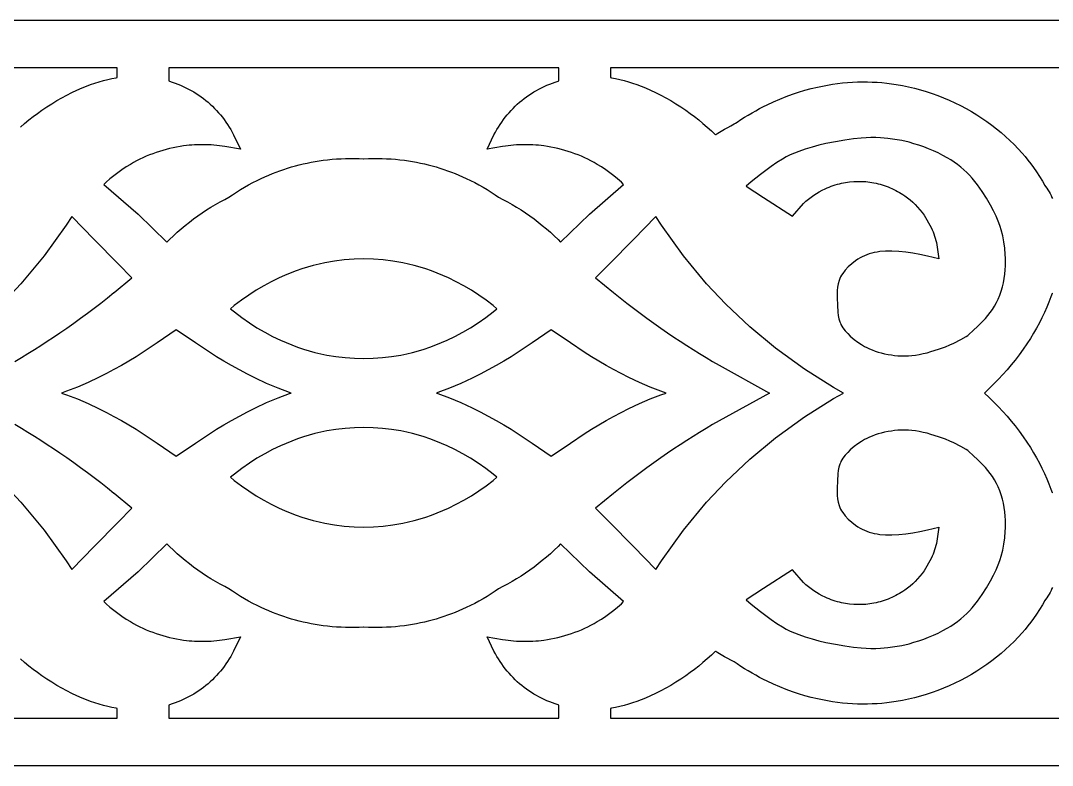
# Model space of a CAD drawing. Extents: x -438 to 438, y -79 to 79.
# Drawn here: x -218.8 to 0, y -79 to 79 of the extents above; entities that cross this region are included whole.
import ezdxf

# ---------------------------------------------------------------- set-up
doc = ezdxf.new("R2010")
doc.units = 0
doc.layers.add('LAYER_1', color=18, linetype='CONTINUOUS')

msp = doc.modelspace()

# ---------------------------------------------------------------- linework, layer by layer
at = {"layer": 'LAYER_1'}
for points in [[(-437.5, -79), (437.5, -79), (437.5, 79), (-437.5, 79)], [(-98.15, 37.91), (-90.9, 44.24), (-91.38, 44.7), (-92.18, 45.41), (-93, 46.09), (-93.84, 46.74), (-94.7, 47.36), (-95.59, 47.95), (-96.5, 48.51), (-97.15, 48.88), (-97.82, 49.24), (-98.49, 49.58), (-99.16, 49.9), (-99.85, 50.21), (-100.54, 50.5), (-101.24, 50.77), (-101.95, 51.03), (-102.66, 51.26), (-103.38, 51.48), (-104.1, 51.68), (-104.83, 51.87), (-105.57, 52.03), (-106.31, 52.18), (-107.05, 52.3), (-107.8, 52.41), (-108.38, 52.49), (-108.96, 52.55), (-109.55, 52.6), (-110.13, 52.64), (-110.72, 52.66), (-111.3, 52.68), (-111.89, 52.68), (-112.48, 52.67), (-113.06, 52.66), (-113.65, 52.63), (-114.23, 52.58), (-114.82, 52.53), (-115.4, 52.47), (-115.98, 52.39), (-116.56, 52.3), (-119.87, 51.74), (-118.39, 54.77), (-118.1, 55.33), (-117.78, 55.89), (-117.46, 56.43), (-117.11, 56.97), (-116.76, 57.49), (-116.39, 58), (-116.01, 58.51), (-115.61, 58.99), (-115.2, 59.47), (-114.78, 59.94), (-114.35, 60.39), (-113.9, 60.83), (-113.44, 61.25), (-112.97, 61.67), (-112.49, 62.07), (-112, 62.46), (-111.5, 62.83), (-110.99, 63.19), (-110.47, 63.53), (-109.94, 63.86), (-109.4, 64.18), (-108.85, 64.48), (-108.29, 64.77), (-107.73, 65.04), (-107.15, 65.29), (-106.57, 65.53), (-105.98, 65.76), (-105.39, 65.97), (-104.78, 66.16), (-104.64, 66.2), (-104.64, 69), (-187.36, 69), (-187.35, 66.2), (-187.21, 66.16), (-186.6, 65.97), (-186.01, 65.76), (-185.42, 65.53), (-184.84, 65.29), (-184.26, 65.04), (-183.7, 64.77), (-183.14, 64.48), (-182.59, 64.18), (-182.05, 63.86), (-181.52, 63.53), (-181, 63.19), (-180.49, 62.83), (-179.99, 62.46), (-179.5, 62.07), (-179.02, 61.67), (-178.55, 61.25), (-178.09, 60.83), (-177.64, 60.39), (-177.21, 59.94), (-176.79, 59.47), (-176.38, 58.99), (-175.98, 58.51), (-175.6, 58), (-175.23, 57.49), (-174.88, 56.97), (-174.53, 56.43), (-174.21, 55.89), (-173.89, 55.33), (-173.6, 54.77), (-172.12, 51.74), (-175.43, 52.3), (-176.01, 52.39), (-176.59, 52.47), (-177.17, 52.53), (-177.76, 52.58), (-178.34, 52.63), (-178.93, 52.66), (-179.51, 52.67), (-180.1, 52.68), (-180.69, 52.68), (-181.27, 52.66), (-181.86, 52.64), (-182.44, 52.6), (-183.03, 52.55), (-183.61, 52.49), (-184.19, 52.41), (-184.94, 52.3), (-185.68, 52.18), (-186.42, 52.03), (-187.16, 51.87), (-187.89, 51.68), (-188.61, 51.48), (-189.33, 51.26), (-190.04, 51.03), (-190.75, 50.77), (-191.45, 50.5), (-192.14, 50.21), (-192.83, 49.9), (-193.5, 49.58), (-194.17, 49.24), (-194.84, 48.88), (-195.49, 48.51), (-196.4, 47.95), (-197.29, 47.36), (-198.15, 46.74), (-198.99, 46.09), (-199.81, 45.41), (-200.61, 44.7), (-201.09, 44.24), (-193.84, 37.91), (-187.73, 32.02), (-187.18, 32.58), (-186.37, 33.35), (-185.55, 34.11), (-184.71, 34.84), (-183.85, 35.56), (-182.98, 36.25), (-182.1, 36.93), (-181.19, 37.59), (-180.28, 38.22), (-179.34, 38.84), (-178.4, 39.43), (-177.44, 40), (-176.46, 40.55), (-175.48, 41.08), (-174.58, 41.54), (-173.85, 42.05), (-173.01, 42.6), (-172.15, 43.14), (-171.29, 43.66), (-170.41, 44.15), (-169.53, 44.63), (-168.63, 45.09), (-167.72, 45.53), (-166.94, 45.88), (-166.16, 46.23), (-165.36, 46.55), (-164.57, 46.86), (-163.76, 47.16), (-162.95, 47.44), (-162.14, 47.7), (-161.32, 47.95), (-160.5, 48.18), (-159.67, 48.4), (-158.84, 48.6), (-158, 48.79), (-157.16, 48.95), (-156.32, 49.11), (-155.47, 49.25), (-154.62, 49.37), (-153.67, 49.48), (-152.72, 49.58), (-151.77, 49.65), (-150.81, 49.71), (-149.86, 49.74), (-148.91, 49.76), (-147.95, 49.75), (-147, 49.72), (-146.04, 49.68), (-146, 49.67), (-145.95, 49.68), (-144.99, 49.72), (-144.04, 49.75), (-143.09, 49.76), (-142.13, 49.74), (-141.18, 49.71), (-140.22, 49.65), (-139.27, 49.58), (-138.32, 49.48), (-137.37, 49.37), (-136.52, 49.25), (-135.67, 49.11), (-134.83, 48.95), (-133.99, 48.79), (-133.15, 48.6), (-132.32, 48.4), (-131.49, 48.18), (-130.67, 47.95), (-129.85, 47.7), (-129.04, 47.44), (-128.23, 47.16), (-127.42, 46.86), (-126.63, 46.55), (-125.83, 46.23), (-125.05, 45.88), (-124.27, 45.53), (-123.36, 45.09), (-122.46, 44.63), (-121.58, 44.15), (-120.7, 43.66), (-119.84, 43.14), (-118.98, 42.6), (-118.14, 42.05), (-117.41, 41.54), (-116.51, 41.08), (-115.53, 40.55), (-114.55, 40), (-113.59, 39.43), (-112.65, 38.84), (-111.71, 38.22), (-110.8, 37.59), (-109.89, 36.93), (-109.01, 36.25), (-108.14, 35.56), (-107.28, 34.84), (-106.44, 34.11), (-105.62, 33.35), (-104.81, 32.58), (-104.26, 32.02)], [(-30.53, 7.9), (-29.79, 7.96), (-29.04, 8.05), (-28.21, 8.19), (-27.37, 8.36), (-26.55, 8.55), (-25.74, 8.77), (-24.16, 9.27), (-22.67, 9.82), (-21.74, 10.2), (-20.88, 10.59), (-19.4, 11.33), (-18.3, 11.97), (-17.94, 12.22), (-17.69, 12.41), (-16.78, 13.25), (-15.77, 14.2), (-14.71, 15.27), (-14.19, 15.84), (-13.67, 16.45), (-13.18, 17.08), (-12.71, 17.74), (-12.26, 18.44), (-11.84, 19.17), (-11.46, 19.94), (-11.12, 20.75), (-10.82, 21.6), (-10.58, 22.49), (-10.38, 23.38), (-10.23, 24.29), (-10.1, 25.21), (-10.01, 26.14), (-9.96, 26.95), (-9.94, 27.77), (-9.95, 28.59), (-9.98, 29.4), (-10.09, 30.73), (-10.27, 32.04), (-10.53, 33.34), (-10.86, 34.61), (-11.08, 35.35), (-11.34, 36.08), (-11.62, 36.79), (-11.93, 37.49), (-12.49, 38.66), (-13.12, 39.87), (-13.94, 41.32), (-14.86, 42.77), (-15.36, 43.48), (-15.89, 44.19), (-16.44, 44.89), (-17.02, 45.57), (-17.58, 46.18), (-18.17, 46.78), (-18.79, 47.36), (-19.43, 47.91), (-20.1, 48.45), (-20.79, 48.96), (-21.52, 49.44), (-22.28, 49.9), (-23.25, 50.42), (-24.23, 50.92), (-25.23, 51.38), (-26.25, 51.81), (-27.27, 52.2), (-28.3, 52.57), (-29.34, 52.89), (-30.39, 53.18), (-31.89, 53.54), (-33.4, 53.81), (-34.91, 54.02), (-36.41, 54.14), (-37.45, 54.19), (-38.48, 54.19), (-39.51, 54.15), (-40.52, 54.08), (-42.16, 53.9), (-44, 53.65), (-45.99, 53.32), (-48.06, 52.91), (-49.52, 52.57), (-50.96, 52.18), (-52.39, 51.75), (-53.77, 51.26), (-54.7, 50.89), (-55.59, 50.5), (-56.43, 50.07), (-57.23, 49.62), (-58.42, 48.88), (-59.61, 48.07), (-60.77, 47.23), (-61.88, 46.39), (-63.87, 44.79), (-64.92, 43.88), (-61.27, 41.51), (-55.09, 37.5), (-52.79, 40.18), (-52.24, 40.69), (-51.71, 41.13), (-51.16, 41.56), (-50.6, 41.96), (-50.02, 42.34), (-49.42, 42.69), (-48.81, 43.03), (-48.19, 43.33), (-47.76, 43.52), (-47.34, 43.7), (-46.91, 43.86), (-46.47, 44.01), (-46.03, 44.16), (-45.59, 44.28), (-45.14, 44.4), (-44.69, 44.51), (-43.84, 44.67), (-42.99, 44.79), (-42.12, 44.87), (-41.26, 44.9), (-40.4, 44.89), (-39.53, 44.84), (-38.67, 44.74), (-37.82, 44.6), (-37.38, 44.51), (-36.94, 44.4), (-36.51, 44.29), (-36.08, 44.17), (-35.66, 44.03), (-35.24, 43.88), (-34.82, 43.73), (-34.41, 43.56), (-34.01, 43.38), (-33.6, 43.19), (-33.21, 42.99), (-32.81, 42.78), (-32.43, 42.56), (-32.05, 42.33), (-31.67, 42.09), (-31.3, 41.83), (-30.71, 41.4), (-30.15, 40.95), (-29.6, 40.47), (-29.07, 39.96), (-28.57, 39.44), (-28.09, 38.89), (-27.63, 38.32), (-27.17, 37.7), (-25.69, 35.13), (-25.48, 34.64), (-25.29, 34.2), (-25.12, 33.75), (-24.97, 33.29), (-24.83, 32.83), (-24.7, 32.37), (-24.58, 31.9), (-24.47, 31.4), (-24.09, 28.46), (-26.47, 29.05), (-28.08, 29.4), (-29.6, 29.68), (-31.05, 29.88), (-32.58, 30.03), (-34.02, 30.09), (-35.35, 30.08), (-36.59, 29.99), (-37.18, 29.91), (-37.76, 29.8), (-38.31, 29.67), (-38.84, 29.51), (-39.36, 29.33), (-39.85, 29.12), (-40.32, 28.9), (-40.77, 28.66), (-41.25, 28.37), (-41.71, 28.07), (-42.55, 27.42), (-43.28, 26.74), (-43.91, 26.06), (-44.46, 25.33), (-44.69, 24.98), (-44.89, 24.62), (-45.06, 24.26), (-45.21, 23.9), (-45.44, 23.15), (-45.57, 22.47), (-45.65, 21.75), (-45.66, 20.99), (-45.63, 20.16), (-45.56, 18.65), (-45.47, 17.14), (-45.39, 16.43), (-45.26, 15.75), (-45.07, 15.1), (-44.95, 14.8), (-44.82, 14.52), (-44.41, 13.83), (-43.93, 13.19), (-43.4, 12.6), (-42.84, 12.05), (-42.03, 11.36), (-41.23, 10.77), (-40.47, 10.28), (-39.81, 9.89), (-39.32, 9.63), (-38.79, 9.37), (-38.22, 9.13), (-37.6, 8.9), (-36.95, 8.69), (-36.27, 8.5), (-35.56, 8.33), (-34.82, 8.18), (-34.14, 8.07), (-33.44, 7.98), (-32.73, 7.92), (-32, 7.89), (-31.27, 7.88)], [(-82.9, -35.64), (-78.22, -29.12), (-73.3, -23.19), (-69.25, -18.88), (-64.11, -14.02), (-58.72, -9.54), (-52.56, -5.05), (-46.42, -1.19), (-44.28, 0), (-46.42, 1.19), (-52.56, 5.05), (-58.72, 9.54), (-64.11, 14.02), (-69.25, 18.88), (-73.3, 23.19), (-78.22, 29.12), (-82.9, 35.64), (-84.06, 37.43), (-88.82, 32.59), (-93.9, 27.43), (-96.84, 24.44), (-93.04, 21.29), (-93.03, 21.29), (-91.64, 20.17), (-90.23, 19.07), (-88.82, 17.99), (-87.39, 16.91), (-85.95, 15.86), (-84.5, 14.81), (-83.04, 13.78), (-81.57, 12.77), (-80.23, 11.86), (-78.89, 10.97), (-77.53, 10.09), (-76.17, 9.22), (-74.8, 8.36), (-73.43, 7.52), (-72.04, 6.68), (-70.66, 5.87), (-59.94, 0), (-70.66, -5.87), (-72.04, -6.68), (-73.43, -7.52), (-74.8, -8.36), (-76.17, -9.22), (-77.53, -10.09), (-78.89, -10.97), (-80.23, -11.86), (-81.57, -12.77), (-83.04, -13.78), (-84.5, -14.81), (-85.95, -15.86), (-87.39, -16.91), (-88.82, -17.99), (-90.23, -19.07), (-91.64, -20.17), (-93.03, -21.29), (-93.04, -21.29), (-96.84, -24.44), (-93.9, -27.43), (-88.82, -32.59), (-84.06, -37.43)], [(-144.02, 7.36), (-142.05, 7.5), (-140.09, 7.73), (-138.14, 8.06), (-136.9, 8.32), (-135.65, 8.62), (-134.41, 8.96), (-133.18, 9.33), (-131.96, 9.74), (-130.75, 10.19), (-129.54, 10.68), (-128.35, 11.2), (-126.66, 12.02), (-124.99, 12.9), (-123.35, 13.86), (-121.73, 14.9), (-120.15, 16.01), (-118.59, 17.19), (-117.75, 17.88), (-118.54, 18.53), (-120.06, 19.69), (-121.61, 20.78), (-123.19, 21.8), (-124.78, 22.74), (-126.39, 23.61), (-128.03, 24.41), (-129.22, 24.95), (-130.42, 25.44), (-131.63, 25.9), (-132.84, 26.32), (-134.07, 26.71), (-135.29, 27.05), (-136.53, 27.36), (-137.75, 27.62), (-139.81, 27.98), (-141.87, 28.24), (-143.93, 28.4), (-146, 28.45), (-148.06, 28.4), (-150.12, 28.24), (-152.18, 27.98), (-154.24, 27.62), (-155.46, 27.36), (-156.7, 27.05), (-157.92, 26.71), (-159.15, 26.32), (-160.36, 25.9), (-161.57, 25.44), (-162.77, 24.95), (-163.96, 24.41), (-165.6, 23.61), (-167.21, 22.74), (-168.8, 21.8), (-170.38, 20.78), (-171.93, 19.69), (-173.45, 18.53), (-174.24, 17.88), (-173.4, 17.19), (-171.84, 16.01), (-170.26, 14.9), (-168.64, 13.86), (-167, 12.9), (-165.33, 12.02), (-163.64, 11.2), (-162.45, 10.68), (-161.24, 10.19), (-160.03, 9.74), (-158.81, 9.33), (-157.58, 8.96), (-156.34, 8.62), (-155.09, 8.32), (-153.85, 8.06), (-151.9, 7.73), (-149.94, 7.5), (-147.97, 7.36), (-146, 7.31)], [(-181.68, -10.62), (-180.22, -9.63), (-178.73, -8.66), (-177.21, -7.7), (-175.67, -6.76), (-174.03, -5.81), (-172.36, -4.88), (-170.67, -3.99), (-168.96, -3.13), (-166.59, -2.04), (-164.17, -1.02), (-161.73, -0.1), (-161.42, 0), (-161.73, 0.1), (-164.17, 1.02), (-166.59, 2.04), (-168.96, 3.13), (-170.67, 3.99), (-172.36, 4.88), (-174.03, 5.81), (-175.67, 6.76), (-177.21, 7.7), (-178.73, 8.66), (-180.22, 9.63), (-181.68, 10.62), (-185.75, 13.43), (-189.82, 10.62), (-192.75, 8.66), (-194.27, 7.7), (-195.81, 6.76), (-197.38, 5.85), (-198.96, 4.97), (-200.57, 4.11), (-202.21, 3.29), (-204.43, 2.25), (-206.7, 1.27), (-209, 0.38), (-210.1, 0), (-209, -0.38), (-206.7, -1.27), (-204.43, -2.25), (-202.21, -3.29), (-200.57, -4.11), (-198.96, -4.97), (-197.38, -5.85), (-195.81, -6.76), (-194.27, -7.7), (-192.75, -8.66), (-189.82, -10.62), (-185.75, -13.43)], [(-102.17, -10.62), (-99.24, -8.66), (-97.72, -7.7), (-96.18, -6.76), (-94.61, -5.85), (-93.03, -4.97), (-91.42, -4.11), (-89.78, -3.29), (-87.56, -2.25), (-85.29, -1.27), (-82.99, -0.38), (-81.89, 0), (-82.99, 0.38), (-85.29, 1.27), (-87.56, 2.25), (-89.78, 3.29), (-91.42, 4.11), (-93.03, 4.97), (-94.61, 5.85), (-96.18, 6.76), (-97.72, 7.7), (-99.24, 8.66), (-102.17, 10.62), (-106.25, 13.43), (-110.31, 10.62), (-111.77, 9.63), (-113.26, 8.66), (-114.78, 7.7), (-116.32, 6.76), (-117.96, 5.81), (-119.63, 4.88), (-121.32, 3.99), (-123.03, 3.13), (-125.4, 2.04), (-127.82, 1.02), (-130.26, 0.1), (-130.57, 0), (-130.26, -0.1), (-127.82, -1.02), (-125.4, -2.04), (-123.03, -3.13), (-121.32, -3.99), (-119.63, -4.88), (-117.96, -5.81), (-116.32, -6.76), (-114.78, -7.7), (-113.26, -8.66), (-111.77, -9.63), (-110.31, -10.62), (-106.25, -13.43)], [(-143.93, -28.4), (-141.87, -28.24), (-139.81, -27.98), (-137.75, -27.62), (-136.53, -27.36), (-135.29, -27.05), (-134.07, -26.71), (-132.84, -26.32), (-131.63, -25.9), (-130.42, -25.44), (-129.22, -24.95), (-128.03, -24.41), (-126.39, -23.61), (-124.78, -22.74), (-123.19, -21.8), (-121.61, -20.78), (-120.06, -19.69), (-118.54, -18.53), (-117.75, -17.88), (-118.59, -17.19), (-120.15, -16.01), (-121.73, -14.9), (-123.35, -13.86), (-124.99, -12.9), (-126.66, -12.02), (-128.35, -11.2), (-129.54, -10.68), (-130.75, -10.19), (-131.96, -9.74), (-133.18, -9.33), (-134.41, -8.96), (-135.65, -8.62), (-136.9, -8.32), (-138.14, -8.06), (-140.09, -7.73), (-142.05, -7.5), (-144.02, -7.36), (-146, -7.31), (-147.97, -7.36), (-149.94, -7.5), (-151.9, -7.73), (-153.85, -8.06), (-155.09, -8.32), (-156.34, -8.62), (-157.58, -8.96), (-158.81, -9.33), (-160.03, -9.74), (-161.24, -10.19), (-162.45, -10.68), (-163.64, -11.2), (-165.33, -12.02), (-167, -12.9), (-168.64, -13.86), (-170.26, -14.9), (-171.84, -16.01), (-173.4, -17.19), (-174.24, -17.88), (-173.45, -18.53), (-171.93, -19.69), (-170.38, -20.78), (-168.8, -21.8), (-167.21, -22.74), (-165.6, -23.61), (-163.96, -24.41), (-162.77, -24.95), (-161.57, -25.44), (-160.36, -25.9), (-159.15, -26.32), (-157.92, -26.71), (-156.7, -27.05), (-155.46, -27.36), (-154.24, -27.62), (-152.18, -27.98), (-150.12, -28.24), (-148.06, -28.4), (-146, -28.45)], [(-37.45, -54.19), (-36.41, -54.14), (-34.91, -54.02), (-33.4, -53.81), (-31.89, -53.54), (-30.39, -53.18), (-29.34, -52.89), (-28.3, -52.57), (-27.27, -52.2), (-26.25, -51.81), (-25.23, -51.38), (-24.23, -50.92), (-23.25, -50.42), (-22.28, -49.9), (-21.52, -49.44), (-20.79, -48.96), (-20.1, -48.45), (-19.43, -47.91), (-18.79, -47.36), (-18.17, -46.78), (-17.58, -46.18), (-17.02, -45.57), (-16.44, -44.89), (-15.89, -44.19), (-15.36, -43.48), (-14.86, -42.77), (-13.94, -41.32), (-13.12, -39.87), (-12.49, -38.66), (-11.93, -37.49), (-11.62, -36.79), (-11.34, -36.08), (-11.08, -35.35), (-10.86, -34.61), (-10.53, -33.34), (-10.27, -32.04), (-10.09, -30.73), (-9.98, -29.4), (-9.95, -28.59), (-9.94, -27.77), (-9.96, -26.95), (-10.01, -26.14), (-10.1, -25.21), (-10.23, -24.29), (-10.38, -23.38), (-10.58, -22.49), (-10.82, -21.6), (-11.12, -20.75), (-11.46, -19.94), (-11.84, -19.17), (-12.26, -18.44), (-12.71, -17.74), (-13.18, -17.08), (-13.67, -16.45), (-14.19, -15.84), (-14.71, -15.27), (-15.77, -14.2), (-16.78, -13.25), (-17.69, -12.41), (-17.94, -12.22), (-18.3, -11.97), (-19.4, -11.33), (-20.88, -10.59), (-21.74, -10.2), (-22.67, -9.82), (-24.16, -9.27), (-25.74, -8.77), (-26.55, -8.55), (-27.37, -8.36), (-28.21, -8.19), (-29.04, -8.05), (-29.79, -7.96), (-30.53, -7.9), (-31.27, -7.88), (-32, -7.89), (-32.73, -7.92), (-33.44, -7.98), (-34.14, -8.07), (-34.82, -8.18), (-35.56, -8.33), (-36.27, -8.5), (-36.95, -8.69), (-37.6, -8.9), (-38.22, -9.13), (-38.79, -9.37), (-39.32, -9.63), (-39.81, -9.89), (-40.47, -10.28), (-41.23, -10.77), (-42.03, -11.36), (-42.84, -12.05), (-43.4, -12.6), (-43.93, -13.19), (-44.41, -13.83), (-44.82, -14.52), (-44.95, -14.8), (-45.07, -15.1), (-45.26, -15.75), (-45.39, -16.43), (-45.47, -17.14), (-45.56, -18.65), (-45.63, -20.16), (-45.66, -20.99), (-45.65, -21.75), (-45.57, -22.47), (-45.44, -23.15), (-45.21, -23.9), (-45.06, -24.26), (-44.89, -24.62), (-44.69, -24.98), (-44.46, -25.33), (-43.91, -26.06), (-43.28, -26.74), (-42.55, -27.42), (-41.71, -28.07), (-41.25, -28.37), (-40.77, -28.66), (-40.32, -28.9), (-39.85, -29.12), (-39.36, -29.33), (-38.84, -29.51), (-38.31, -29.67), (-37.76, -29.8), (-37.18, -29.91), (-36.59, -29.99), (-35.35, -30.08), (-34.02, -30.09), (-32.58, -30.03), (-31.05, -29.88), (-29.6, -29.68), (-28.08, -29.4), (-26.47, -29.05), (-24.09, -28.46), (-24.47, -31.4), (-24.58, -31.9), (-24.7, -32.37), (-24.83, -32.83), (-24.97, -33.29), (-25.12, -33.75), (-25.29, -34.2), (-25.48, -34.64), (-25.69, -35.13), (-27.17, -37.7), (-27.63, -38.32), (-28.09, -38.89), (-28.57, -39.44), (-29.07, -39.96), (-29.6, -40.47), (-30.15, -40.95), (-30.71, -41.4), (-31.3, -41.83), (-31.67, -42.09), (-32.05, -42.33), (-32.43, -42.56), (-32.81, -42.78), (-33.21, -42.99), (-33.6, -43.19), (-34.01, -43.38), (-34.41, -43.56), (-34.82, -43.73), (-35.24, -43.88), (-35.66, -44.03), (-36.08, -44.17), (-36.51, -44.29), (-36.94, -44.4), (-37.38, -44.51), (-37.82, -44.6), (-38.67, -44.74), (-39.53, -44.84), (-40.4, -44.89), (-41.26, -44.9), (-42.12, -44.87), (-42.99, -44.79), (-43.84, -44.67), (-44.69, -44.51), (-45.14, -44.4), (-45.59, -44.28), (-46.03, -44.16), (-46.47, -44.01), (-46.91, -43.86), (-47.34, -43.7), (-47.76, -43.52), (-48.19, -43.33), (-48.81, -43.03), (-49.42, -42.69), (-50.02, -42.34), (-50.6, -41.96), (-51.16, -41.56), (-51.71, -41.13), (-52.24, -40.69), (-52.79, -40.18), (-55.09, -37.5), (-61.27, -41.51), (-64.92, -43.88), (-63.87, -44.79), (-61.88, -46.39), (-60.77, -47.23), (-59.61, -48.07), (-58.42, -48.88), (-57.23, -49.62), (-56.43, -50.07), (-55.59, -50.5), (-54.7, -50.89), (-53.77, -51.26), (-52.39, -51.75), (-50.96, -52.18), (-49.52, -52.57), (-48.06, -52.91), (-45.99, -53.32), (-44, -53.65), (-42.16, -53.9), (-40.52, -54.08), (-39.51, -54.15), (-38.48, -54.19)], [(-104.64, -66.2), (-104.78, -66.16), (-105.39, -65.97), (-105.98, -65.76), (-106.57, -65.53), (-107.15, -65.29), (-107.73, -65.04), (-108.29, -64.77), (-108.85, -64.48), (-109.4, -64.18), (-109.94, -63.86), (-110.47, -63.53), (-110.99, -63.19), (-111.5, -62.83), (-112, -62.46), (-112.49, -62.07), (-112.97, -61.67), (-113.44, -61.25), (-113.9, -60.83), (-114.35, -60.39), (-114.78, -59.94), (-115.2, -59.47), (-115.61, -58.99), (-116.01, -58.51), (-116.39, -58), (-116.76, -57.49), (-117.11, -56.97), (-117.46, -56.43), (-117.78, -55.89), (-118.1, -55.33), (-118.39, -54.77), (-119.87, -51.74), (-116.56, -52.3), (-115.98, -52.39), (-115.4, -52.47), (-114.82, -52.53), (-114.23, -52.58), (-113.65, -52.63), (-113.06, -52.66), (-112.48, -52.67), (-111.89, -52.68), (-111.3, -52.68), (-110.72, -52.66), (-110.13, -52.64), (-109.55, -52.6), (-108.96, -52.55), (-108.38, -52.49), (-107.8, -52.41), (-107.05, -52.3), (-106.31, -52.18), (-105.57, -52.03), (-104.83, -51.87), (-104.1, -51.68), (-103.38, -51.48), (-102.66, -51.26), (-101.95, -51.03), (-101.24, -50.77), (-100.54, -50.5), (-99.85, -50.21), (-99.16, -49.9), (-98.49, -49.58), (-97.82, -49.24), (-97.15, -48.88), (-96.5, -48.51), (-95.59, -47.95), (-94.7, -47.36), (-93.84, -46.74), (-93, -46.09), (-92.18, -45.41), (-91.38, -44.7), (-90.9, -44.24), (-98.15, -37.91), (-104.26, -32.02), (-104.81, -32.58), (-105.62, -33.35), (-106.44, -34.11), (-107.28, -34.84), (-108.14, -35.56), (-109.01, -36.25), (-109.89, -36.93), (-110.8, -37.59), (-111.71, -38.22), (-112.65, -38.84), (-113.59, -39.43), (-114.55, -40), (-115.53, -40.55), (-116.51, -41.08), (-117.41, -41.54), (-118.14, -42.05), (-118.98, -42.6), (-119.84, -43.14), (-120.7, -43.66), (-121.58, -44.15), (-122.46, -44.63), (-123.36, -45.09), (-124.27, -45.53), (-125.05, -45.88), (-125.83, -46.23), (-126.63, -46.55), (-127.42, -46.86), (-128.23, -47.16), (-129.04, -47.44), (-129.85, -47.7), (-130.67, -47.95), (-131.49, -48.18), (-132.32, -48.4), (-133.15, -48.6), (-133.99, -48.79), (-134.83, -48.95), (-135.67, -49.11), (-136.52, -49.25), (-137.37, -49.37), (-138.32, -49.48), (-139.27, -49.58), (-140.22, -49.65), (-141.18, -49.71), (-142.13, -49.74), (-143.09, -49.76), (-144.04, -49.75), (-144.99, -49.72), (-145.95, -49.68), (-146, -49.67), (-146.04, -49.68), (-147, -49.72), (-147.95, -49.75), (-148.91, -49.76), (-149.86, -49.74), (-150.81, -49.71), (-151.77, -49.65), (-152.72, -49.58), (-153.67, -49.48), (-154.62, -49.37), (-155.47, -49.25), (-156.32, -49.11), (-157.16, -48.95), (-158, -48.79), (-158.84, -48.6), (-159.67, -48.4), (-160.5, -48.18), (-161.32, -47.95), (-162.14, -47.7), (-162.95, -47.44), (-163.76, -47.16), (-164.57, -46.86), (-165.36, -46.55), (-166.16, -46.23), (-166.94, -45.88), (-167.72, -45.53), (-168.63, -45.09), (-169.53, -44.63), (-170.41, -44.15), (-171.29, -43.66), (-172.15, -43.14), (-173.01, -42.6), (-173.85, -42.05), (-174.58, -41.54), (-175.48, -41.08), (-176.46, -40.55), (-177.44, -40), (-178.4, -39.43), (-179.34, -38.84), (-180.28, -38.22), (-181.19, -37.59), (-182.1, -36.93), (-182.98, -36.25), (-183.85, -35.56), (-184.71, -34.84), (-185.55, -34.11), (-186.37, -33.35), (-187.18, -32.58), (-187.73, -32.02), (-193.84, -37.91), (-201.09, -44.24), (-200.61, -44.7), (-199.81, -45.41), (-198.99, -46.09), (-198.15, -46.74), (-197.29, -47.36), (-196.4, -47.95), (-195.49, -48.51), (-194.84, -48.88), (-194.17, -49.24), (-193.5, -49.58), (-192.83, -49.9), (-192.14, -50.21), (-191.45, -50.5), (-190.75, -50.77), (-190.04, -51.03), (-189.33, -51.26), (-188.61, -51.48), (-187.89, -51.68), (-187.16, -51.87), (-186.42, -52.03), (-185.68, -52.18), (-184.94, -52.3), (-184.19, -52.41), (-183.61, -52.49), (-183.03, -52.55), (-182.44, -52.6), (-181.86, -52.64), (-181.27, -52.66), (-180.69, -52.68), (-180.1, -52.68), (-179.51, -52.67), (-178.93, -52.66), (-178.34, -52.63), (-177.76, -52.58), (-177.17, -52.53), (-176.59, -52.47), (-176.01, -52.39), (-175.43, -52.3), (-172.12, -51.74), (-173.6, -54.77), (-173.89, -55.33), (-174.21, -55.89), (-174.53, -56.43), (-174.88, -56.97), (-175.23, -57.49), (-175.6, -58), (-175.98, -58.51), (-176.38, -58.99), (-176.79, -59.47), (-177.21, -59.94), (-177.64, -60.39), (-178.09, -60.83), (-178.55, -61.25), (-179.02, -61.67), (-179.5, -62.07), (-179.99, -62.46), (-180.49, -62.83), (-181, -63.19), (-181.52, -63.53), (-182.05, -63.86), (-182.59, -64.18), (-183.14, -64.48), (-183.7, -64.77), (-184.26, -65.04), (-184.84, -65.29), (-185.42, -65.53), (-186.01, -65.76), (-186.6, -65.97), (-187.21, -66.16), (-187.35, -66.2), (-187.36, -69), (-104.64, -69)]]:
    msp.add_lwpolyline(points, close=True, dxfattribs=at)
for points in [[(-218.8, 56.41), (-217.91, 57.18), (-217.01, 57.92), (-216.1, 58.63), (-215.19, 59.32), (-214.28, 59.97), (-213.22, 60.7), (-212.16, 61.38), (-211.09, 62.03), (-210.02, 62.64), (-208.95, 63.22), (-207.88, 63.75), (-206.8, 64.25), (-205.73, 64.72), (-204.82, 65.08), (-203.91, 65.42), (-203, 65.73), (-202.1, 66.02), (-201.19, 66.27), (-200.29, 66.51), (-199.39, 66.71), (-198.5, 66.89), (-198.27, 66.93), (-198.27, 69), (-385.72, 69)], [(93.73, 69), (-93.72, 69), (-93.72, 66.93), (-93.49, 66.89), (-92.6, 66.71), (-91.7, 66.51), (-90.8, 66.27), (-89.89, 66.02), (-88.99, 65.73), (-88.08, 65.42), (-87.17, 65.08), (-86.26, 64.72), (-85.19, 64.25), (-84.11, 63.75), (-83.04, 63.22), (-81.97, 62.64), (-80.9, 62.03), (-79.83, 61.38), (-78.77, 60.7), (-77.71, 59.97), (-76.8, 59.32), (-75.89, 58.63), (-74.98, 57.92), (-74.08, 57.18), (-73.19, 56.41), (-72.3, 55.61), (-71.43, 54.8), (-71.33, 54.87), (-70.95, 55.12), (-70.22, 55.56), (-69.5, 55.96), (-68.81, 56.33), (-68.14, 56.69), (-67.48, 57.07), (-67.16, 57.26), (-66.84, 57.47), (-66.06, 57.99), (-65.26, 58.49), (-64.47, 58.97), (-63.67, 59.44), (-62.86, 59.89), (-62.06, 60.33), (-61.25, 60.75), (-60.44, 61.15), (-59.12, 61.77), (-57.8, 62.34), (-56.47, 62.88), (-55.13, 63.37), (-53.8, 63.81), (-52.46, 64.22), (-51.13, 64.58), (-49.79, 64.9), (-48.73, 65.13), (-47.66, 65.33), (-46.6, 65.5), (-45.54, 65.65), (-44.48, 65.77), (-43.42, 65.87), (-42.37, 65.94), (-41.32, 65.99), (-40.27, 66.01), (-39.23, 66), (-38.2, 65.97), (-37.16, 65.92), (-36.14, 65.84), (-35.12, 65.74), (-34.1, 65.61), (-33.1, 65.46), (-31.8, 65.23), (-30.51, 64.96), (-29.23, 64.66), (-27.97, 64.32), (-26.73, 63.95), (-25.5, 63.54), (-24.28, 63.11), (-23.08, 62.64), (-21.85, 62.12), (-20.65, 61.56), (-19.46, 60.98), (-18.29, 60.36), (-17.15, 59.71), (-16.03, 59.03), (-14.93, 58.32), (-13.86, 57.58), (-12.84, 56.83), (-11.84, 56.06), (-10.87, 55.26), (-9.92, 54.43), (-9, 53.58), (-8.12, 52.71), (-7.26, 51.81), (-6.43, 50.9), (-5.8, 50.16), (-5.19, 49.41), (-4.6, 48.65), (-4.03, 47.87), (-3.37, 46.9), (-2.73, 45.92), (-2.12, 44.92), (-1.62, 44.02), (-1.45, 43.8), (-1.19, 43.44), (-0.95, 43.07), (-0.71, 42.69), (-0.49, 42.29), (-0.28, 41.88), (-0.08, 41.46), (0.01, 41.27)], [(-219.95, 6.68), (-218.56, 7.52), (-217.19, 8.36), (-215.82, 9.22), (-214.46, 10.09), (-213.1, 10.97), (-211.76, 11.86), (-210.42, 12.77), (-208.95, 13.78), (-207.49, 14.81), (-206.04, 15.86), (-204.6, 16.91), (-203.17, 17.99), (-201.76, 19.07), (-200.35, 20.17), (-198.96, 21.29), (-198.95, 21.29), (-195.15, 24.44), (-198.09, 27.43), (-203.17, 32.59), (-207.93, 37.43), (-209.09, 35.64), (-213.77, 29.12), (-218.69, 23.19), (-222.74, 18.88)], [(0.02, 21.11), (-0.01, 21.19), (-0.04, 21.11), (-0.29, 20.39), (-0.72, 19.29), (-1.18, 18.18), (-1.67, 17.07), (-2.2, 15.97), (-2.76, 14.86), (-3.36, 13.77), (-3.99, 12.67), (-4.66, 11.58), (-5.41, 10.43), (-6.2, 9.28), (-7.03, 8.13), (-7.9, 6.99), (-8.73, 5.96), (-9.6, 4.94), (-10.5, 3.93), (-11.43, 2.92), (-12.4, 1.92), (-13.41, 0.92), (-14.39, 0), (-13.41, -0.92), (-12.4, -1.92), (-11.43, -2.92), (-10.5, -3.93), (-9.6, -4.94), (-8.73, -5.96), (-7.9, -6.99), (-7.03, -8.13), (-6.2, -9.28), (-5.41, -10.43), (-4.66, -11.58), (-3.99, -12.67), (-3.36, -13.77), (-2.76, -14.86), (-2.2, -15.97), (-1.67, -17.07), (-1.18, -18.18), (-0.72, -19.29), (-0.29, -20.39), (-0.04, -21.11), (-0.01, -21.19), (0.02, -21.11)], [(-222.74, -18.88), (-218.69, -23.19), (-213.77, -29.12), (-209.09, -35.64), (-207.93, -37.43), (-203.17, -32.59), (-198.09, -27.43), (-195.15, -24.44), (-198.95, -21.29), (-198.96, -21.29), (-200.35, -20.17), (-201.76, -19.07), (-203.17, -17.99), (-204.6, -16.91), (-206.04, -15.86), (-207.49, -14.81), (-208.95, -13.78), (-210.42, -12.77), (-211.76, -11.86), (-213.1, -10.97), (-214.46, -10.09), (-215.82, -9.22), (-217.19, -8.36), (-218.56, -7.52), (-219.95, -6.68)], [(0.01, -41.27), (-0.08, -41.46), (-0.28, -41.88), (-0.49, -42.29), (-0.71, -42.69), (-0.95, -43.07), (-1.19, -43.44), (-1.45, -43.8), (-1.62, -44.02), (-2.12, -44.92), (-2.73, -45.92), (-3.37, -46.9), (-4.03, -47.87), (-4.6, -48.65), (-5.19, -49.41), (-5.8, -50.16), (-6.43, -50.9), (-7.26, -51.81), (-8.12, -52.71), (-9, -53.58), (-9.92, -54.43), (-10.87, -55.26), (-11.84, -56.06), (-12.84, -56.83), (-13.86, -57.58), (-14.93, -58.32), (-16.03, -59.03), (-17.15, -59.71), (-18.29, -60.36), (-19.46, -60.98), (-20.65, -61.56), (-21.85, -62.12), (-23.08, -62.64), (-24.28, -63.11), (-25.5, -63.54), (-26.73, -63.95), (-27.97, -64.32), (-29.23, -64.66), (-30.51, -64.96), (-31.8, -65.23), (-33.1, -65.46), (-34.1, -65.61), (-35.12, -65.74), (-36.14, -65.84), (-37.16, -65.92), (-38.2, -65.97), (-39.23, -66), (-40.27, -66.01), (-41.32, -65.99), (-42.37, -65.94), (-43.42, -65.87), (-44.48, -65.77), (-45.54, -65.65), (-46.6, -65.5), (-47.66, -65.33), (-48.73, -65.13), (-49.79, -64.9), (-51.13, -64.58), (-52.46, -64.22), (-53.8, -63.81), (-55.13, -63.37), (-56.47, -62.88), (-57.8, -62.34), (-59.12, -61.77), (-60.44, -61.15), (-61.25, -60.75), (-62.06, -60.33), (-62.86, -59.89), (-63.67, -59.44), (-64.47, -58.97), (-65.26, -58.49), (-66.06, -57.99), (-66.83, -57.48), (-67.49, -57.06), (-68.14, -56.69), (-68.81, -56.33), (-69.5, -55.96), (-70.22, -55.56), (-70.95, -55.12), (-71.33, -54.87), (-71.43, -54.8), (-72.3, -55.61), (-73.19, -56.41), (-74.08, -57.18), (-74.98, -57.92), (-75.89, -58.63), (-76.8, -59.32), (-77.71, -59.97), (-78.77, -60.7), (-79.83, -61.38), (-80.9, -62.03), (-81.97, -62.64), (-83.04, -63.22), (-84.11, -63.75), (-85.19, -64.25), (-86.26, -64.72), (-87.17, -65.08), (-88.08, -65.42), (-88.99, -65.73), (-89.89, -66.02), (-90.8, -66.27), (-91.7, -66.51), (-92.6, -66.71), (-93.49, -66.89), (-93.72, -66.93), (-93.72, -69), (93.73, -69)], [(-385.72, -69), (-198.27, -69), (-198.27, -66.93), (-198.5, -66.89), (-199.39, -66.71), (-200.29, -66.51), (-201.19, -66.27), (-202.1, -66.02), (-203, -65.73), (-203.91, -65.42), (-204.82, -65.08), (-205.73, -64.72), (-206.8, -64.25), (-207.88, -63.75), (-208.95, -63.22), (-210.02, -62.64), (-211.09, -62.03), (-212.16, -61.38), (-213.22, -60.7), (-214.28, -59.97), (-215.19, -59.32), (-216.1, -58.63), (-217.01, -57.92), (-217.91, -57.18), (-218.8, -56.41)]]:
    msp.add_lwpolyline(points, dxfattribs=at)

doc.saveas('drawing.dxf')
